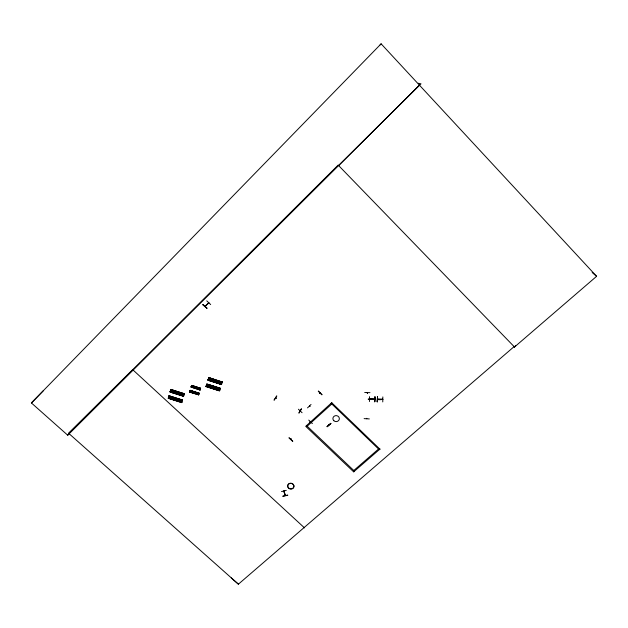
<?xml version="1.0" encoding="UTF-8"?>
<svg xmlns="http://www.w3.org/2000/svg" width="628" height="628" viewBox="0 0 628 628"><rect width="100%" height="100%" fill="white"/><g stroke="black" fill="none" stroke-linecap="round" stroke-linejoin="round"><path stroke-width="0.94" d="M354.482 471.141L306.464 425.525M379.979 449.044L353.768 471.761M353.792 470.49L378.558 449.004M369.343 418.923L364.114 418.617M369.531 396.653L369.445 401.551M374.312 399.196C371.25 399.086 362.136 399.306 374.304 398.984M374.712 401.661L374.845 396.755L374.79 401.755M374.72 401.771L375.144 396.865M377.13 401.818L377.538 396.81L377.153 401.81M377.428 401.826L377.483 396.904M382.169 399.259L382.169 399.259C372.671 398.749 379.979 400.562 382.64 399.165M382.829 396.927L382.766 401.928M367.427 392.484L367.411 393.214L367.239 392.476M366.595 418.743L366.838 418.311M367.411 393.214L367.451 392.586M369.978 392.657L364.703 392.516M327.149 426.742L330.83 423.303M331.796 403.985L307.171 426.2M353.768 471.95L305.726 426.334L331.812 402.65M331.089 403.302L379.249 449.672M328.672 424.457L329.001 424.701M328.813 424.866L328.53 424.842M168.328 398.097L181.751 402.383L168.351 398.034M168.453 397.712L181.885 401.936L181.657 402.634L168.257 398.348L168.477 397.595L181.869 401.951M182.45 399.997L182.214 400.805L168.799 396.504L169.003 395.797L182.45 399.997L181.751 402.383M330.823 423.421L327.11 426.593M170.816 389.556L184.302 393.693L184.067 394.502L170.612 390.216L170.84 389.431L184.287 393.795L183.604 396.087L170.133 391.896L170.824 389.478M309.816 406.622L309.588 406.135M321.858 394.831L318.404 391.071M319.966 392.987L319.738 393.269M319.613 393.277L319.872 392.838M319.738 393.458L320.115 392.932M182.293 400.562L168.877 396.244L182.301 400.483M182.434 400.044L169.003 395.813L168.312 398.199M170.282 391.322L183.745 395.538L183.509 396.346L170.07 392.06L170.298 391.283L183.745 395.554M312.375 423.578L308.74 420.085M184.145 394.258L170.714 389.878L184.153 394.18M310.224 422.087L310.593 421.757M310.358 421.671L310.036 422.197M310.468 421.631L310.075 422.095M309.635 406.567L309.839 406.387M309.471 406.104L309.816 406.575M189.656 391.966L198.636 394.8L199.115 393.199L190.135 390.365L189.978 390.875L198.998 393.607L189.978 390.891L190.151 390.381L189.601 392.123L198.629 394.808M189.742 391.668L198.738 394.431L189.703 391.794L198.731 394.502L198.581 394.949M190.135 390.357L199.107 393.269L190.041 390.663M191.061 387.193L191.226 386.652L200.214 389.501L200.057 390.027L191.077 387.154L191.611 385.443L200.599 388.261L200.057 390.043M191.595 385.411L200.583 388.339L191.611 385.443L191.446 385.937L200.505 388.567M307.516 407.886L311.033 404.479M302.076 412.729L298.418 409.213M301.377 408.836L298.881 413.138L301.354 408.946M287.695 495.084L282.859 496.12M300.396 411.089L300.498 410.492M300.702 410.61L300.365 411.105M299.996 410.893L300.121 410.688M285.128 495.264L283.88 490.923M285.034 495.131L284.178 491.449M191.202 386.73L200.112 389.878L191.218 386.66M292.821 441.217L289.147 437.787M283.974 491.598L284.044 490.892M291.314 439.098L290.937 439.404L291.274 438.894M206.102 386.353L219.572 390.695L220.326 388.261L206.824 383.998L206.581 384.791L220.083 389.077L220.326 388.261L206.816 384.022L206.11 386.408L219.58 390.679M206.22 385.985L219.745 390.121L219.494 390.93L206.008 386.644L206.212 386.008M206.643 384.595L220.153 388.858M221.668 383.873L208.174 379.469L207.931 380.27L221.456 384.564L221.668 383.889L208.166 379.5M222.116 382.476L208.653 377.923L222.186 382.224M168.375 397.948L181.806 402.14M222.288 381.887L221.543 384.312L208.001 380.073L221.535 384.32L208.001 380.073L208.755 377.585L222.249 382.028L208.755 377.601L208.512 378.401L222.037 382.695L222.241 382.052M170.196 391.637L183.659 395.844M276.705 396.072L274.051 400.201L276.767 396.001M275.527 398.113L276.006 398.325M206.149 386.196L219.643 390.459M206.722 384.336L220.224 388.599M208.072 379.814L221.598 384.085M219.706 390.263L206.22 385.961M172.237 389.909L171.57 392.21M172.017 399.227L172.684 396.943M175.259 397.752L174.592 400.044M176.421 393.74L177.096 391.44M180.393 401.951L181.06 399.667M182.238 395.656L182.913 393.364M190.606 392.21L191.038 390.71M192.066 387.272L192.521 385.733M193.134 385.922L192.678 387.468M192.121 392.688L192.561 391.197M193.589 387.759L194.021 386.259M192.929 392.94L193.393 391.409M194.861 386.471L194.397 388.01M194.303 391.691L193.84 393.23M197.726 394.51L198.189 392.979M199.202 389.588L199.665 388.041M198.88 393.732L198.817 394.227M209.438 380.395L210.137 378.072M208.418 387.068L209.124 384.752M215.019 379.618L214.313 381.942M218.214 390.247L218.921 387.931M220.169 383.873L220.883 381.549M208.81 302.727L208.323 303.261L208.677 302.594M189.609 392.108L189.758 391.597M200.442 388.787L200.591 388.277M198.958 393.725L199.115 393.207M170.133 391.896L183.588 396.103L170.204 391.778M191.438 385.953L200.497 388.638M213.08 386L212.374 388.316M211.008 387.884L211.707 385.568M209.791 387.5L210.49 385.184M213.653 379.179L212.947 381.51M212.429 378.794L211.722 381.125M207.507 386.777L208.206 384.462M210.349 380.686L211.055 378.362M195.748 386.801L195.308 388.3M191.65 390.906L191.21 392.398M173.226 399.612L173.893 397.32M175.063 393.309L175.73 391.009M173.846 392.924L174.513 390.632M170.659 398.804L171.318 396.511M170.408 396.221L169.748 398.513M173.147 390.192L172.48 392.492M299.721 410.688L300.514 410.649M210.678 304.564L206.769 300.867M202.868 304.745L206.95 308.269L202.875 304.729M208.363 303.222L208.559 302.633M205.073 306.166L208.724 302.861M205.325 305.844L205.073 306.095M208.692 302.971L205.207 306.299M203.119 304.47L207.005 308.199M300.231 410.932L299.697 410.728M514.057 346.664L514.45 347.072L515.659 345.471M283.84 491.253L285.324 495.492L285.049 494.919M514.505 347.025L514.112 346.617L238.397 584.181L68.75 433.391L338.17 165.093L514.505 347.025L596.6 276.312L381.118 43.819L31.4 402.948L67.73 435.212L68.892 433.752M288.998 437.92L292.632 441.366M377.609 399.267L382.766 399.4M382.295 399.369L382.711 399.353M380.081 44.918L381.118 43.819M31.4 402.948L43.23 390.828M67.73 435.212L419.41 85.133M68.609 433.257L132.72 369.68L304.517 527.897M338.602 165.541L421.011 83.83L418.35 83.257M318.255 391.205L322.054 394.651M327.094 426.702L330.87 423.453M382.703 399.612L382.75 399.212M286.282 490.374L281.493 491.598M282.906 496.308L287.75 495.264M377.962 399.518L377.962 399.063M369.507 398.937L374.673 399.455L374.665 398.992M367.184 392.579L367.411 393.081M369.547 399.329L369.625 398.89M299.964 411.089L299.619 410.893M200.434 388.826L200.301 389.297M191.163 386.856L200.175 389.713M190.072 390.561L199.084 393.34M275.873 398.56L275.614 397.964L276.077 398.419M592.173 272.513L596.6 276.312M231.292 577.941L238.397 584.181M331.804 402.807L379.995 449.224M369.986 398.898L370.096 399.306M193.251 392.202L193.981 392.437L193.251 392.202M194.719 387.264L195.457 387.5L194.719 387.264M168.924 396.087L182.34 400.358L168.924 396.087M170.745 389.768L184.2 394.054L170.753 389.745M288.597 488.113A3.14 2.834 9.6 0 0 293.833 486.983A3.14 2.834 9.6 0 0 289.987 483.403A3.14 2.834 9.6 0 0 288.597 488.113M288.621 488.011A3.132 2.826 9.6 0 0 293.841 486.881A3.132 2.826 9.6 0 0 290.003 483.309A3.132 2.826 9.6 0 0 288.621 488.011M333.813 420.681A3.234 2.999 4.9 0 0 339.238 419.465A3.234 2.999 4.9 0 0 335.328 415.697A3.234 2.999 4.9 0 0 333.813 420.681"/></g></svg>
